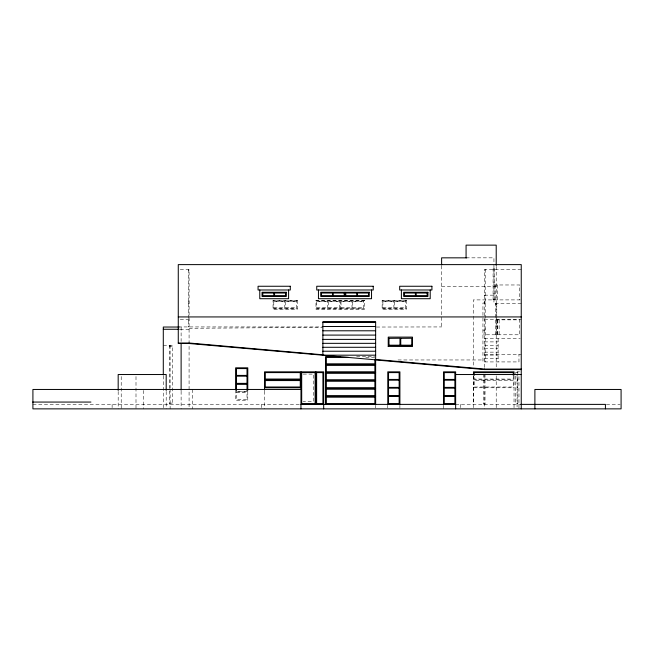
<?xml version="1.0" encoding="UTF-8"?>
<svg xmlns="http://www.w3.org/2000/svg" width="654" height="654" viewBox="0 0 654 654"><rect width="100%" height="100%" fill="white"/><g stroke="black" fill="none" stroke-linecap="round" stroke-linejoin="round"><path stroke-width="0.49" stroke-dasharray="3.27 2.45" d="M189.08 328.283L322.872 327.384M466.073 257.839L493.942 257.839L493.942 262.843M493.942 268.549L494.514 268.549L494.514 299.9M493.942 268.81L493.091 268.81L493.091 299.9M180.242 269.317L189.08 269.317L189.08 408.864M521.246 269.317L484.467 269.317L484.467 367.883M493.091 269.571L494.514 269.571M188.336 270.257L189.08 270.257M484.467 270.257L485.211 270.257M493.942 284.972L519.75 284.972L519.75 299.9M441.614 286.485L496.214 286.583M484.467 295.167L496.214 295.167M484.467 295.33L485.211 295.33M493.091 299.156L494.514 299.156M520.241 299.9L473.275 299.9L473.275 315.122M273.037 300.619L297.3 300.619M315.98 300.619L364.515 300.619M382.14 300.619L406.404 300.619M188.336 301.494L189.08 301.494M484.467 301.494L485.211 301.494M273.797 301.658L284.784 301.658M285.553 301.658L296.54 301.658M316.74 301.658L327.728 301.658M328.496 301.658L339.483 301.658M341.012 301.658L351.999 301.658M352.768 301.658L363.747 301.658M382.901 301.658L393.888 301.658M394.656 301.658L405.644 301.658M188.336 302.238L189.08 302.238M484.467 302.238L485.211 302.238M485.211 302.998L482.946 302.998L482.946 361.172L485.211 361.172M188.336 303.301L189.08 303.301M484.467 303.301L485.211 303.301M521.246 303.431L493.942 303.431L493.942 263.848M496.214 303.685L495.364 303.685L495.364 334.783M495.364 304.445L496.787 304.445M273.797 307.838L284.784 307.838M285.553 307.838L296.54 307.838M316.74 307.838L327.728 307.838M328.496 307.838L339.483 307.838M341.012 307.838L351.999 307.838M352.768 307.838L363.747 307.838M382.901 307.838L393.888 307.838M394.656 307.838L405.644 307.838M273.037 308.876L297.3 308.876M315.98 308.876L364.515 308.876M382.14 308.876L406.404 308.876M180.242 319.667L189.08 319.667M484.467 319.667L521.246 319.667M496.214 319.855L519.75 319.855L519.75 334.783L484.467 334.783M188.336 320.215L189.08 320.215M484.467 320.215L485.211 320.215M188.336 326.289L189.08 326.289M178.272 326.935L321.457 326.935M376.442 327.033L441.614 326.935M484.467 328.627L485.211 328.627M180.161 329.273L189.08 329.273M484.467 329.379L485.211 329.379M482.946 330.131L485.211 330.131M482.946 334.039L485.211 334.039M495.364 334.039L496.787 334.039M484.467 338.478L520.241 338.478M484.467 341.895L498.111 341.895M163.296 345.238L172.255 345.238L172.255 404.385M484.467 345.304L498.111 345.304M169.304 346.203L172.255 346.203M484.467 348.713L498.111 348.713M484.467 352.138L498.111 352.138M484.467 354.337L521.246 354.337M484.467 355.089L498.111 355.089M356.61 356.61L374.636 356.61M365.774 357.37L374.881 357.37M484.467 358.498L498.111 358.498M398.016 359.962L484.467 359.962M484.467 361.924L518.965 361.924L518.965 354.337M519.578 371.848L517.069 371.848L517.069 407.973M517.829 372.6L515.556 372.6L515.556 403.641L517.821 403.641M303.178 374.113L313.626 374.113L313.626 401.36L303.178 401.36M517.069 379.05L517.829 379.05M473.463 379.811L514.036 379.811M517.069 379.811L517.829 379.811M517.069 380.563L517.829 380.563M517.069 387.013L517.829 387.013M473.463 387.773L514.036 387.773M517.069 387.773L517.829 387.773M238.342 391.484L247.016 391.484L247.016 399.602L236.413 399.602L236.413 391.484M236.413 391.86L247.016 391.86M236.413 392.245L247.016 392.245M169.304 403.117L172.255 403.117M483.608 403.641L485.031 403.641M32.913 404.385L299.933 404.385M455.642 404.385L521.246 404.385M606.397 404.385L620.106 404.385M518.965 376.524L518.965 408.864M517.829 371.848L517.821 404.385M514.036 375.829L514.036 408.864M513.284 376.287L513.284 379.05L474.224 379.05L474.224 376.287M499.133 319.855L499.133 334.783M498.111 338.478L498.111 361.915M497.71 284.972L497.71 299.9M497.71 319.855L497.71 334.783M497.637 319.855L497.637 334.783M496.787 303.431L496.787 334.783M496.214 266.366L496.214 367.883M496.214 375.837L496.214 408.864M495.438 284.972L495.438 299.9M485.211 269.317L485.211 361.924M485.031 374.047L485.031 404.385M484.467 374.301L484.467 408.864M483.608 374.055L483.608 404.385M473.463 375.829L473.463 408.864M473.275 316.135L473.275 366.853M473.275 375.985L473.275 404.385M460.596 404.385L460.596 408.864M443.51 405.284L443.51 408.864M441.614 265.769L441.614 327.033M399.905 405.284L399.905 407.973M387.773 405.284L387.773 407.973M375.641 405.284L375.641 407.973M340.243 300.309L340.243 309.187M264.535 391.166L264.535 408.864M261.248 404.385L261.248 407.973M247.784 391.206L247.784 400.362L235.653 400.362L235.653 391.206M192.652 389.457L192.652 408.864M188.336 269.317L188.336 327.033M181.117 327.033L181.117 341.453M181.117 391.19L181.117 408.864M170.122 345.238L170.122 388.067M170.122 389.089L170.122 408.864M169.304 345.238L169.304 404.385M166.19 391.452L166.19 408.864M163.296 375.829L163.296 408.864M143.578 390.454L143.578 408.864M135.999 376.524L135.999 408.864M121.211 376.524L121.211 408.864M118.178 391.452L118.178 408.864M112.112 404.385L112.112 408.864M297.3 300.309L273.037 300.309L273.037 309.187L297.3 309.187L297.3 300.309M364.515 300.309L315.98 300.309L315.98 309.187L364.515 309.187L364.515 300.309M406.404 300.309L382.14 300.309L382.14 309.187L406.404 309.187L406.404 300.309M284.784 301.347L273.797 301.347L273.797 308.148L284.784 308.148L284.784 301.347M296.54 301.347L285.553 301.347L285.553 308.148L296.54 308.148L296.54 301.347M327.728 301.347L316.74 301.347L316.74 308.148L327.728 308.148L327.728 301.347M339.483 301.347L328.496 301.347L328.496 308.148L339.483 308.148L339.483 301.347M351.999 301.347L341.012 301.347L341.012 308.148L351.999 308.148L351.999 301.347M363.747 301.347L352.768 301.347L352.768 308.148L363.747 308.148L363.747 301.347M393.888 301.347L382.901 301.347L382.901 308.148L393.888 308.148L393.888 301.347M405.644 301.347L394.656 301.347L394.656 308.148L405.644 308.148L405.644 301.347M513.284 380.563L474.224 380.563L474.224 387.013L513.284 387.013L513.284 380.563"/><path stroke-width="0.98" d="M466.776 257.839L441.614 257.839L441.614 264.96M178.272 316.937L521.246 316.937M322.872 322.193L375.641 322.193M322.872 326.493L375.641 326.493M179.163 327.033L163.296 327.033L163.296 374.955M163.296 329.273L179.163 329.273M322.872 330.793L375.641 330.793M322.872 335.093L375.641 335.093M388.991 338.347L399.978 338.241L399.978 345.394L388.991 345.394L388.991 338.241M400.747 338.347L411.734 338.241L411.734 345.394L400.747 345.394L400.747 338.241M322.872 339.393L375.641 339.393M178.272 342.998L189.08 342.998L322.872 354.803M322.872 343.342L375.641 343.342M375.641 359.831L189.08 343.497L178.272 343.497L178.272 264.617L521.246 264.617L521.246 408.864M388.991 345.287L399.978 345.287M400.747 345.287L411.734 345.287M388.231 346.416L412.494 346.522L412.494 337.112L388.231 337.112L388.231 346.522M322.872 347.29L375.641 347.29M322.872 351.231L375.641 351.231M375.641 355.179L322.872 355.179L322.872 321.817L375.641 321.817L375.641 404.385M340.579 356.61L325.553 356.61L325.553 404.385M348.574 357.37L326.313 357.37L326.313 363.82L374.881 363.82L374.881 359.209M325.553 364.572L375.641 364.572M375.641 359.463L484.467 369.06L521.246 369.06M375.641 359.962L484.467 369.567L521.246 369.567M325.553 372.535L375.641 372.535M455.642 374.529L521.246 374.529M236.413 375.404L247.016 375.404M236.413 376.164L247.016 376.164M388.533 379.426L399.144 379.426M444.279 379.426L454.882 379.426M264.535 379.811L301.036 379.811M388.533 380.187L399.144 380.187M444.279 380.187L454.882 380.187M325.553 380.497L375.641 380.497M236.413 383.367L247.016 383.367M236.413 383.743L247.016 383.743M236.413 384.127L247.016 384.127M264.535 387.773L301.036 387.773M325.553 388.46L375.641 388.46M300.938 389.457L32.913 389.457L32.913 408.864L621.087 408.864L621.087 389.457L534.89 389.457L534.89 408.864M388.533 395.507L399.144 395.507M444.279 395.507L454.882 395.507M388.533 395.891L399.144 395.891M444.279 395.891L454.882 395.891M388.533 396.267L399.144 396.267M444.279 396.267L454.882 396.267M325.553 396.422L375.641 396.422M32.7 402.063L90.922 402.063M300.938 404.385L455.642 404.385M520.649 404.385L605.424 404.385L605.424 408.864M514.036 374.897L514.036 371.848L473.463 371.848L473.463 374.897M513.284 375.363L513.284 372.6L474.224 372.6L474.224 375.363M496.214 265.418L496.214 245.136L466.073 245.136L466.073 257.839M484.467 369.06L484.467 369.567M455.642 408.864L455.642 371.848L443.51 371.848L443.51 404.385M430.209 289.992L430.209 298.714L401.392 298.714L401.392 289.992M399.905 404.385L399.905 371.848L387.773 371.848L387.773 404.385M371.537 289.992L371.537 298.714L318.449 298.714L318.449 289.992M344.993 292.264L344.993 296.434M323.689 408.864L323.689 371.848L264.535 371.848L264.535 390.152M315.866 371.848L315.866 404.385M301.036 371.848L300.938 408.864M288.594 289.992L288.594 298.714L259.777 298.714L259.777 289.992M247.784 390.193L247.784 367.818L235.653 367.818L235.653 390.193M247.016 390.561L247.016 368.586L236.413 368.586L236.413 390.561M189.08 342.998L189.08 343.497M181.117 343.489L181.117 390.176M166.19 390.454L166.19 374.529L118.178 374.529L118.178 390.454M290.294 286.256L258.068 286.256L258.068 289.992L290.294 289.992L290.294 286.256M373.238 286.256L316.74 286.256L316.74 289.992L373.238 289.992L373.238 286.256M431.918 286.256L399.684 286.256L399.684 289.992L431.918 289.992L431.918 286.256M286.313 292.264L262.05 292.264L262.05 296.434L286.313 296.434L286.313 292.264M369.257 292.264L320.722 292.264L320.722 296.434L369.257 296.434L369.257 292.264M427.937 292.264L403.665 292.264L403.665 296.434L427.937 296.434L427.937 292.264M273.797 293.025L262.81 293.025L262.81 295.673L273.797 295.673L273.797 293.025M285.553 293.025L274.566 293.025L274.566 295.673L285.553 295.673L285.553 293.025M332.469 293.025L321.49 293.025L321.49 295.673L332.469 295.673L332.469 293.025M344.225 293.025L333.238 293.025L333.238 295.673L344.225 295.673L344.225 293.025M356.741 293.025L345.753 293.025L345.753 295.673L356.741 295.673L356.741 293.025M368.496 293.025L357.509 293.025L357.509 295.673L368.496 295.673L368.496 293.025M415.413 293.025L404.425 293.025L404.425 295.673L415.413 295.673L415.413 293.025M427.168 293.025L416.181 293.025L416.181 295.673L427.168 295.673L427.168 293.025M374.881 365.333L326.313 365.333L326.313 371.783L374.881 371.783L374.881 365.333M300.276 372.6L265.295 372.6L265.295 379.05L300.276 379.05L300.276 372.6M315.122 372.6L301.69 372.6L301.69 403.641L315.122 403.641L315.122 372.6M322.929 372.6L316.626 372.6L316.626 403.632L322.929 403.632L322.929 372.6M399.144 372.608L388.533 372.608L388.533 387.389L399.144 387.389L399.144 372.608M454.882 372.608L444.279 372.608L444.279 387.389L454.882 387.389L454.882 372.608M374.881 373.295L326.313 373.295L326.313 379.745L374.881 379.745L374.881 373.295M300.276 380.563L265.295 380.563L265.295 387.013L300.276 387.013L300.276 380.563M374.881 381.257L326.313 381.257L326.313 387.708L374.881 387.708L374.881 381.257M399.144 388.149L388.533 388.149L388.533 403.624L399.144 403.624L399.144 388.149M454.882 388.149L444.279 388.149L444.279 403.624L454.882 403.624L454.882 388.149M374.881 389.22L326.313 389.22L326.313 395.67L374.881 395.67L374.881 389.22M374.881 397.182L326.313 397.182L326.313 403.632L374.881 403.632L374.881 397.182"/></g></svg>
